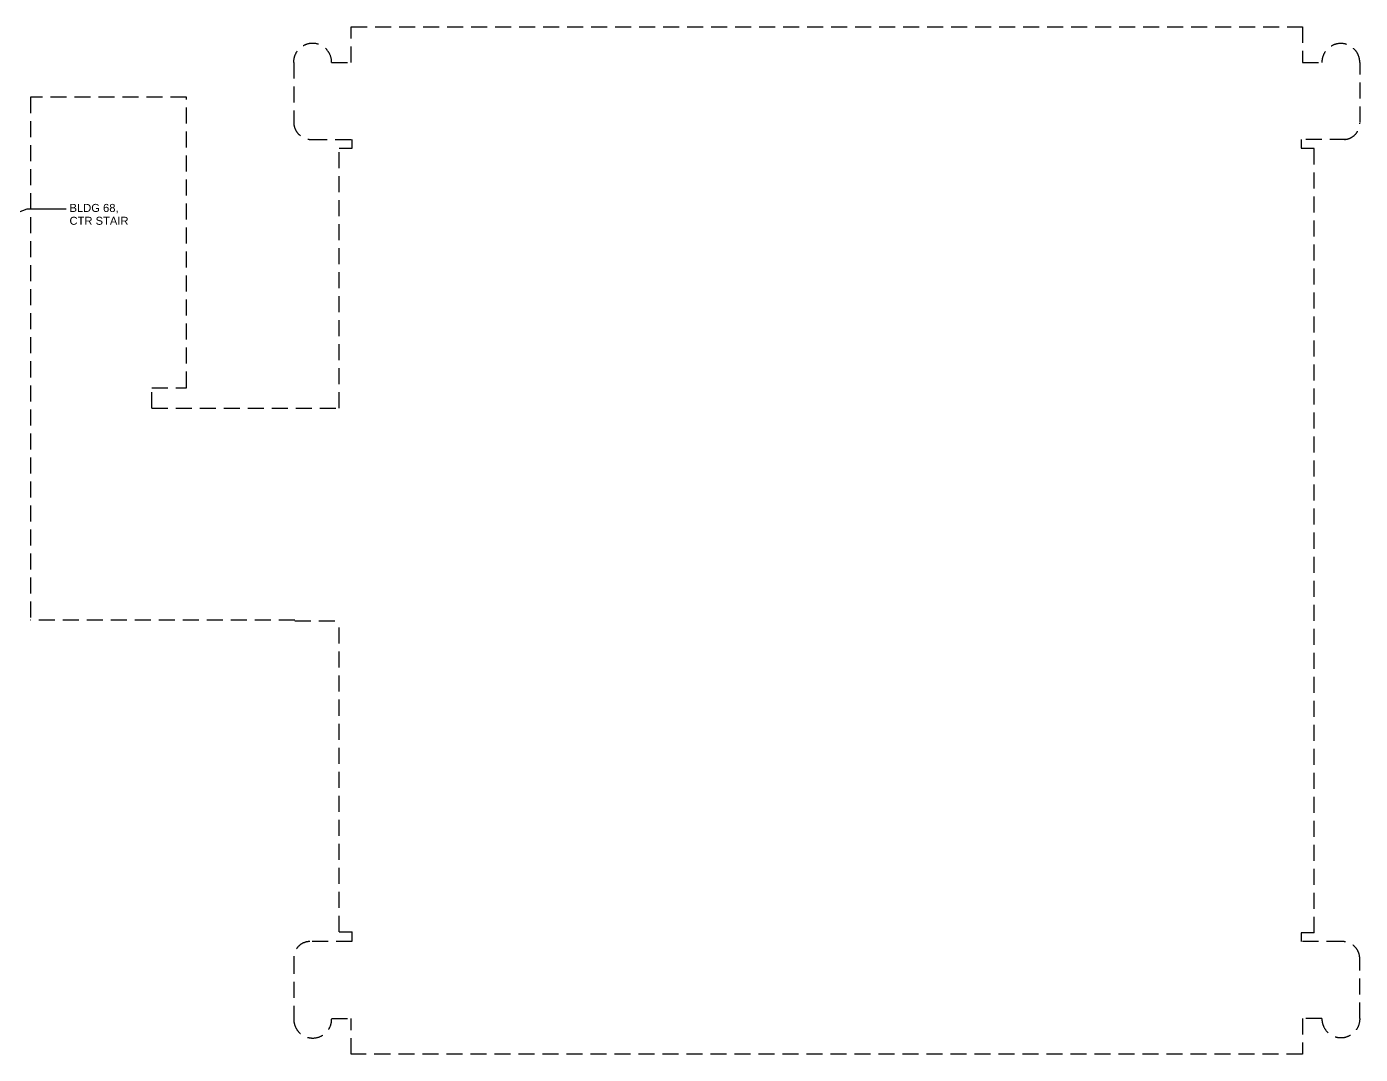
# Model space of a CAD drawing. Header units: inches. Extents: x 442 to 7664, y 1560 to 4742.
# Drawn here: x 3663 to 7664, y 1660 to 4742 of the extents above; entities that cross this region are included whole.
import ezdxf

# ---------------------------------------------------------------- set-up
doc = ezdxf.new("R2010")
doc.units = ezdxf.units.IN
doc.header["$LTSCALE"] = 192
doc.header["$MEASUREMENT"] = 0
doc.linetypes.add('HIDDEN', pattern=[0.375, 0.25, -0.125])
doc.layers.add('A-ANNO-TEXT-STAIR', color=4, linetype='CONTINUOUS')
doc.layers.add('A-FLOOR-LEVL-ABOV', color=1, linetype='CONTINUOUS')
doc.styles.add('ARIAL', font='arial.ttf')
doc.styles.get("Standard").update_dxf_attribs({"font": 'SIMPLEX.shx', "height": 30})
doc.dimstyles.new('DIM1-4', dxfattribs={"dimscale": 48, "dimtxt": 0.09375, "dimasz": 0.125, "dimexe": 0.125, "dimexo": 0.09375, "dimgap": 0, "dimtad": 1, "dimdec": 4, "dimzin": 7, "dimdsep": 46, "dimlunit": 4, "dimtxsty": 'Standard', "dimcen": 2.25, "dimdle": 1.5, "dimadec": 0, "dimazin": 0, "dimtfac": 1, "dimtdec": 4, "dimtix": 1, "dimtofl": 0, "dimtmove": 2, "dimatfit": 3, "dimfxl": 1, "dimtolj": 1, "dimtzin": 0, "dimarcsym": 0})

msp = doc.modelspace()

# ---------------------------------------------------------------- linework, layer by layer
at = {"layer": 'A-FLOOR-LEVL-ABOV', "linetype": 'HIDDEN'}
for p, q in [((4636.2, 4634.2), (4636.2, 4741.5)), ((4636.2, 4741.5), (7489.8, 4741.5)), ((7489.8, 4741.5), (7489.8, 4634.2)), ((4464, 4634.2), (4464, 4455.5)), ((4577.8, 4634.2), (4636.2, 4634.2)), ((7489.8, 4634.2), (7548.2, 4634.2)), ((7663.6, 4453.9), (7663.6, 4634.2)), ((3674.2, 4530.2), (3674.2, 2962.1)), ((4142.2, 4530.2), (3674.2, 4530.2)), ((4142.2, 3659.2), (4142.2, 4530.2)), ((4516, 4403.5), (4639.5, 4403.5)), ((4639.5, 4377.5), (4639.5, 4403.5)), ((7619.8, 4403.5), (7486.5, 4403.5)), ((7486.5, 4403.5), (7486.5, 4377.5)), ((4600.5, 4377.5), (4639.5, 4377.5)), ((4600.5, 3597.5), (4600.5, 4377.5)), ((7486.5, 4377.5), (7525.5, 4377.5)), ((7525.5, 2024.5), (7525.5, 4377.5)), ((4038.2, 3659.2), (4142.2, 3659.2)), ((4038.2, 3597.5), (4038.2, 3658.6)), ((4038.2, 3597.5), (4600.5, 3597.5)), ((4467.2, 2962.1), (3674.2, 2962.1)), ((4467.2, 2960.5), (4600.5, 2960.5)), ((4600.5, 2027.8), (4600.5, 2960.5)), ((4600.5, 2027.8), (4639.5, 2027.8)), ((4639.5, 2000.1), (4639.5, 2027.8)), ((7486.5, 2024.5), (7486.5, 1998.5)), ((7525.5, 2024.5), (7486.5, 2024.5)), ((4639.5, 1998.5), (4512.8, 1998.5)), ((7610, 1998.5), (7486.5, 1998.5)), ((4464, 1949.8), (4464, 1766.1)), ((7662, 1767.8), (7662, 1946.5)), ((4577.8, 1767.8), (4636.2, 1767.8)), ((4636.2, 1660.5), (4636.2, 1767.8)), ((7548.2, 1767.8), (7489.8, 1767.8)), ((7489.8, 1767.8), (7489.8, 1660.5)), ((7489.8, 1660.5), (4636.2, 1660.5))]:
    msp.add_line(p, q, dxfattribs=at)
for centre, radius, start, end in [((4520.5, 4634.2), 57.3, 0.0498, 180), ((7605.1, 4634.2), 56.9, 0, 180), ((4516, 4455.5), 52, 180, 270), ((7613.2, 4452.2), 48.9, 273.8141, 0), ((4512.8, 1949.8), 48.8, 90, 180), ((7610, 1946.5), 52, 0, 90), ((4520.9, 1766.1), 56.9, 181.6366, 0), ((7605.5, 1767.8), 57.3, 180.0498, 0)]:
    msp.add_arc(centre, radius, start, end, dxfattribs=at)

# ---------------------------------------------------------------- texts
at = {"layer": 'A-ANNO-TEXT-STAIR', "style": 'ARIAL'}
for s, p in [('BLDG 68, ', (3791.4, 4186.1)), ('CTR STAIR', (3791.4, 4147.6))]:
    msp.add_text(s, height=24, dxfattribs=at).set_placement(p)

# ---------------------------------------------------------------- leaders
at = {"layer": 'A-ANNO-TEXT-STAIR'}
msp.add_leader([(3291.2, 4053.2), (3663.9, 4195.1), (3781.6, 4195.1)], dimstyle='DIM1-4', override={"dimscale": 96, "dimgap": 0, "dimtad": 0, "dimldrblk": 'DotBlank'}, dxfattribs=at)

doc.saveas('drawing.dxf')
